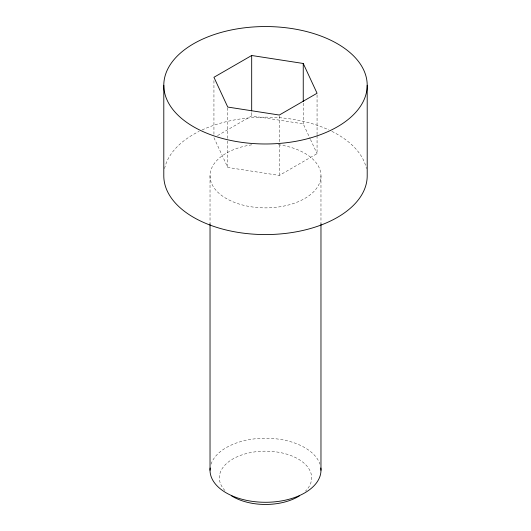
<?xml version="1.0" encoding="UTF-8"?>
<svg xmlns="http://www.w3.org/2000/svg" width="531" height="531" viewBox="0 0 531 531"><rect width="100%" height="100%" fill="white"/><g stroke="black" fill="none" stroke-linecap="round" stroke-linejoin="round"><path stroke-width="0.4" stroke-dasharray="2.65 1.99" d="M217.504 135.624L251.687 115.891L303.247 123.862L310.15 138.75M213.94 137.682L227.753 167.451L279.313 175.422L317.06 153.632L317.06 135.432M310.496 139.494L317.06 153.632M320.97 175.854L320.97 223.949M317.06 94.896L317.06 134.608M303.247 103.187L303.247 123.862M279.313 115.858L279.313 143.987M279.313 144.817L279.313 175.422M251.687 112.579L251.687 115.891M227.753 107.886L227.753 140.151M227.753 140.974L227.753 167.451M213.94 80.599L213.94 134.37M210.03 175.854L210.03 223.949M278.304 144.691A55.47 32.026 0 0 1 311.246 193.968A55.47 32.026 0 0 1 219.754 193.968A55.47 32.026 0 0 1 252.696 144.691M211.033 464.187A55.47 32.026 0 0 1 265.5 438.234A55.47 32.026 0 0 1 319.967 464.187M164.583 168.593A101.7 58.715 0 0 1 199.145 131.356M202.085 129.949A101.7 58.715 0 0 1 328.915 129.949M331.855 131.356A101.7 58.715 0 0 1 366.417 168.593M224.952 490.525A46.151 26.643 0 0 1 266.097 451.164A46.151 26.643 0 0 1 305.464 491.129"/><path stroke-width="0.8" d="M251.687 55.496L213.94 77.287L227.753 107.056L279.313 115.035L317.06 93.244L303.247 63.474L251.687 55.496L251.687 110.926M367.2 85.265A101.7 58.715 0 0 1 214.65 136.115A101.7 58.715 0 0 1 214.65 34.415A101.7 58.715 0 0 1 367.2 85.265L367.2 175.854A101.7 58.715 0 0 1 265.5 234.569A101.7 58.715 0 0 1 163.8 175.854L163.8 85.265M320.97 223.949L320.97 470.26M303.247 63.474L303.247 101.527M210.03 223.949L210.03 470.26M320.83 467.984A55.47 32.026 0 0 1 265.5 502.286A55.47 32.026 0 0 1 210.17 467.984M299.517 495.815A46.151 26.643 0 0 1 231.483 495.815"/></g></svg>
